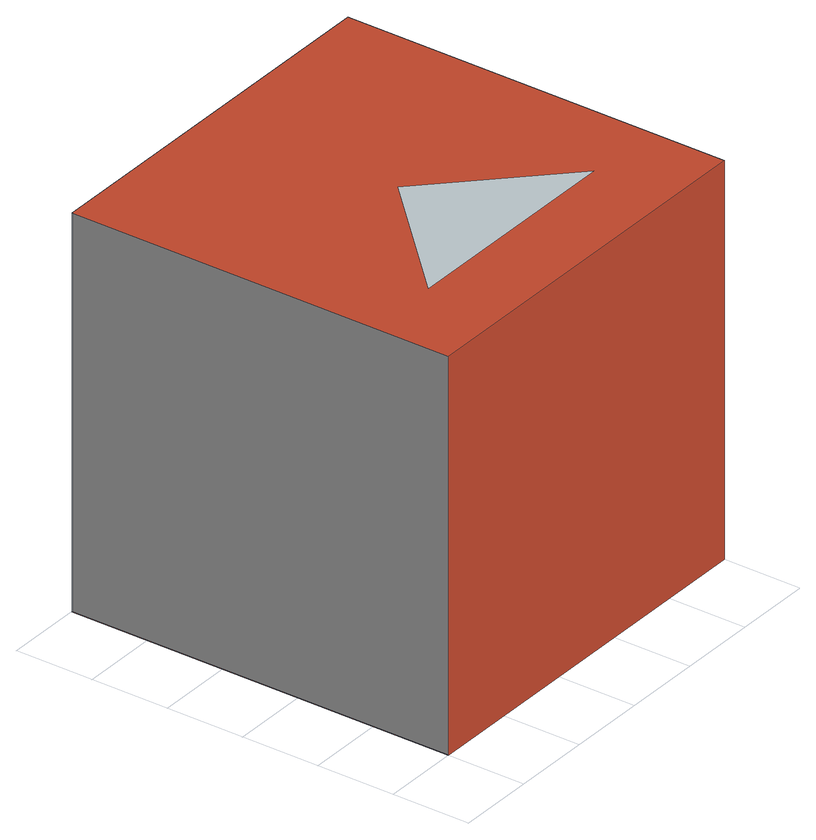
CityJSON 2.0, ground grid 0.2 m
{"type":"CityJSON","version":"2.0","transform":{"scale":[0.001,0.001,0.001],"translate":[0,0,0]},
"CityObjects":{
"object1":{"type":"GenericCityObject","geometry":[{"type":"MultiSurface","lod":"1","boundaries":[[[0,1,2,3],[4,5,6],[4,5,6]],[[7,8,9,10]],[[7,10,1,0]],[[10,9,2,1]],[[9,8,3,2]],[[8,7,0,3]],[[6,5,4]]],"semantics":{"surfaces":[{"type":"RoofSurface"},{"type":"WallSurface","on_footprint_edge":false},{"type":"GroundSurface"}],"values":[0,0,0,1,null,2,null]}}]}
},
"vertices":[
[0,0,1000],[1000,0,1000],[1000,1000,1000],[0,1000,1000],[500,500,1000],[800,200,1000],[200,200,1000],[0,0,0],[0,1000,0],[1000,1000,0],[1000,0,0]
]}
